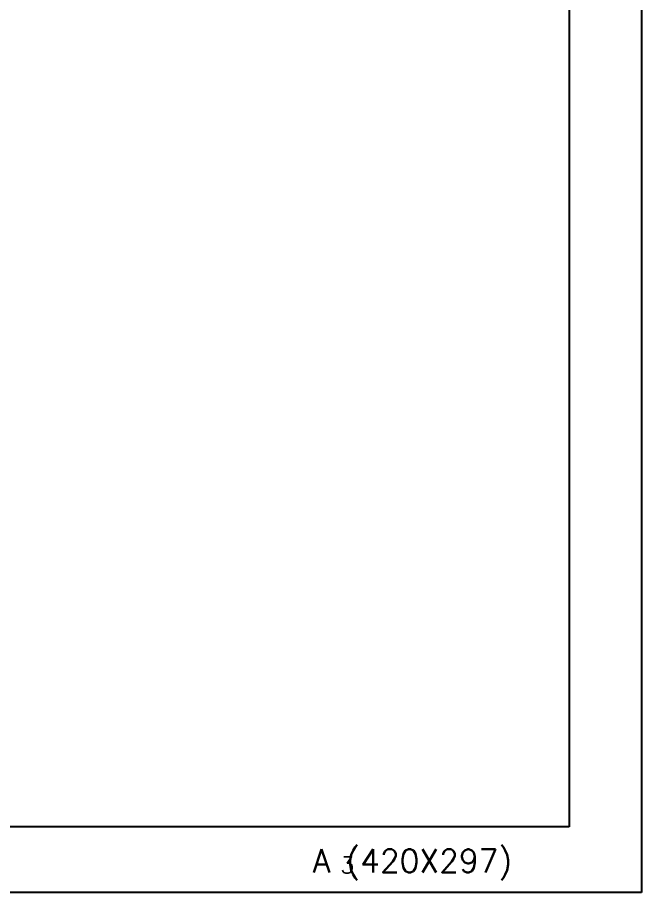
# Model space of a CAD drawing. Extents: x 3970 to 4390, y 960 to 1257.
# Drawn here: x 4295.3 to 4390.1, y 959.8 to 1092.8 of the extents above; entities that cross this region are included whole.
import ezdxf
from ezdxf.enums import TextEntityAlignment as Align

# ---------------------------------------------------------------- set-up
doc = ezdxf.new("R2010")
doc.units = 0
doc.header["$LTSCALE"] = 7
doc.header["$MEASUREMENT"] = 0
doc.layers.get('0').update_dxf_attribs({"color": 2, "linetype": 'CONTINUOUS'})
doc.layers.add('DWG', color=7, linetype='CONTINUOUS')
doc.layers.add('TXT', color=4, linetype='CONTINUOUS')
doc.styles.add('GHS', font='ROMANS.shx', dxfattribs={"bigfont": 'GHS.shx'})

# ---------------------------------------------------------------- blocks, each defined once
blk = doc.blocks.new('BORDER')
for p, q in [((0, 1), (0, 0)), ((0, 0), (1, 0))]:
    blk.add_line(p, q)

msp = doc.modelspace()

# ---------------------------------------------------------------- linework, layer by layer
at = {"layer": 'TXT', "color": 4}
msp.add_lwpolyline([(4379.14, 969.78), (4001.14, 969.78), (4001.14, 1243.78), (4379.14, 1243.78)], close=True, dxfattribs=at)

# ---------------------------------------------------------------- block references
at = {"xscale": -420, "yscale": 297, "zscale": 420}
msp.add_blockref('BORDER', (4390.14, 959.78), dxfattribs=at)

# ---------------------------------------------------------------- texts
at = {"layer": 'DWG', "style": 'GHS'}
msp.add_text('A (420X297)', height=3.5, dxfattribs=at).set_placement((4340.2, 962.84))
msp.add_text('3', height=2.5, dxfattribs=at).set_placement((4345.45, 962.7), align=Align.CENTER)

doc.saveas('drawing.dxf')
